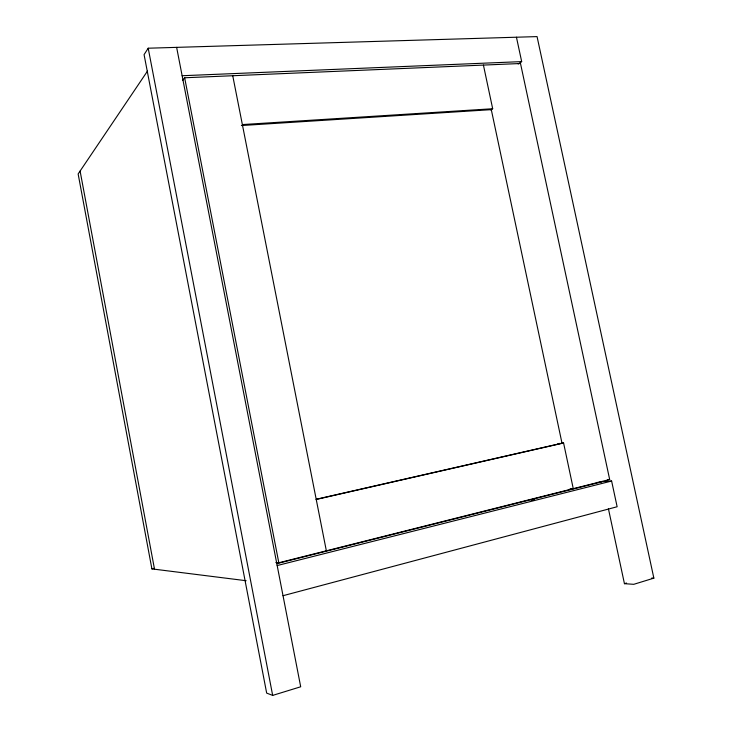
<?xml version="1.0" encoding="UTF-8"?>
<svg xmlns="http://www.w3.org/2000/svg" width="732" height="732" viewBox="0 0 732 732"><rect width="100%" height="100%" fill="white"/><g stroke="black" fill="none" stroke-linecap="round" stroke-linejoin="round"><path stroke-width="1.1" d="M608.429 508.804L624.442 583.678L633.766 584.319L653.859 578.143L537.059 36.6L148.203 48.211L144.076 54.626L266.668 693.103L272.67 695.4L300.696 686.781L176.632 47.37M147.471 71.114L78.141 173.96L151.899 568.883L246.135 580.714M182.698 80.328L184.647 77.775L520.507 63.51L609.674 479.497L278.819 562.771L275.836 562.542M518.219 63.977L521.678 61.607L516.444 37.213M490.788 109.974L492.682 108.748L483.422 65.084M624.442 583.678L626.546 583.038M283.028 595.702L617.131 506.745L611.613 481.034L602.61 481.601L276.76 563.667M531.194 500.276L534.525 499.444M277.172 565.552L611.613 481.034M151.899 568.883L154.113 568.343M316.233 499.462L563.585 442.997L573.266 488.665L569.999 488.839M316.187 499.279L562.002 443.189L491.291 109.644L241.404 125.538M558.004 443.665L560.007 443.427M561.435 443.253L563.585 442.997M607.423 479.643L609.674 479.497M242.365 124.577L492.682 108.748M596.434 482.534L600.981 482.251M182.131 75.735L521.678 61.607M651.755 578.015L653.859 578.143M232.739 75.735L326.353 550.803M184.647 77.775L278.819 562.771M148.203 48.211L272.67 695.4M80.099 171.059L154.516 569.212"/></g></svg>
